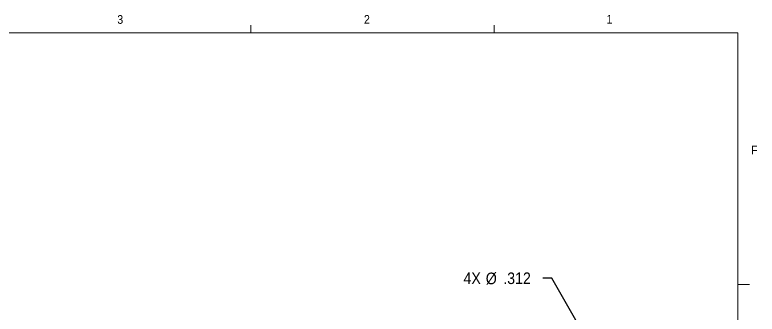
# Model space of a CAD drawing. Header units: inches. Extents: x 0.3 to 21.8, y 0.2 to 16.9.
# Drawn here: x 13.73 to 21.73, y 13.63 to 16.86 of the extents above; entities that cross this region are included whole.
import ezdxf

# ---------------------------------------------------------------- set-up
doc = ezdxf.new("R2010")
doc.units = ezdxf.units.IN
doc.header["$MEASUREMENT"] = 0
doc.linetypes.add('SLD-Solid', pattern=[0])
doc.layers.add('SLD-0', color=7, linetype='SLD-Solid')
doc.styles.add('SLDTEXTSTYLE1', font='GOTHIC.TTF', dxfattribs={"width": 0.913})
doc.dimstyles.new('SLDDIMSTYLE9', dxfattribs={"dimtxt": 0.125, "dimasz": 0.13, "dimexe": 0, "dimexo": 0.0625, "dimgap": 0.03125, "dimtad": 0, "dimtih": 1, "dimtoh": 1, "dimdec": 3, "dimrnd": 1e-09, "dimzin": 12, "dimdsep": 46, "dimtxsty": 'SLDTEXTSTYLE1', "dimsah": 1, "dimcen": 0, "dimadec": 0, "dimazin": 3, "dimtfac": 1, "dimtdec": 3, "dimtofl": 0, "dimtmove": 0, "dimatfit": 3, "dimfxl": 0, "dimfrac": 2, "dimtolj": 1, "dimtzin": 12, "dimarcsym": 0})

# ---------------------------------------------------------------- blocks, each defined once
blk = doc.blocks.new('*D50')
at = {"layer": 'SLD-0'}
for p, q in [((19.5192, 14.0205), (19.4192, 14.0205)), ((20.1665, 12.8921), (19.5192, 14.0205))]:
    blk.add_line(p, q, dxfattribs=at)
blk.add_solid([(20.1665, 12.8921), (20.1192, 13.0148), (20.0845, 12.9949)], dxfattribs=at)
at = {"layer": 'SLD-0', "char_height": 0.125, "attachment_point": 1, "style": 'SLDTEXTSTYLE1'}
for s, insert in [('4X ', (18.5658, 14.0815, 0.8184)), ('%%c', (18.8059, 14.0796, 0.8184)), ('.312', (18.9944, 14.0815, 0.8184))]:
    blk.add_mtext(s, dxfattribs=dict(at, insert=insert))

msp = doc.modelspace()

# ---------------------------------------------------------------- linework, layer by layer
at = {"color": 7, "linetype": 'SLD-Solid', "lineweight": 0}
for p, q in [((16.27288, 16.6606), (16.27288, 16.7454)), ((18.89788, 16.6606), (18.89788, 16.7454)), ((0.52288, 16.6606), (21.52288, 16.6606)), ((21.52288, 0.4106), (21.52288, 16.6606)), ((21.52288, 13.9516), (21.64788, 13.9516))]:
    msp.add_line(p, q, dxfattribs=at)

# ---------------------------------------------------------------- texts
at = {"color": 7, "linetype": 'Continuous', "lineweight": 0, "char_height": 0.09375, "attachment_point": 1, "style": 'SLDTEXTSTYLE1'}
for s, insert in [('3', (14.83413, 16.85254)), ('2', (17.49284, 16.85346)), ('1', (20.10713, 16.8552)), ('F', (21.66553, 15.44538))]:
    msp.add_mtext(s, dxfattribs=dict(at, insert=insert))

# ---------------------------------------------------------------- dimensions: what is measured, and where the dimension line sits
at = {"layer": 'SLD-0'}
dim = msp.add_diameter_dim_2p(p1=(20.32181, 12.62151), p2=(20.16655, 12.89213), text='4X <>', dimstyle='SLDDIMSTYLE9', dxfattribs=at)
dim.commit()
dim.dimension.update_dxf_attribs({"geometry": '*D50', "text_midpoint": (18.9925, 14.02045), "dimtype": 163})

doc.saveas('drawing.dxf')
